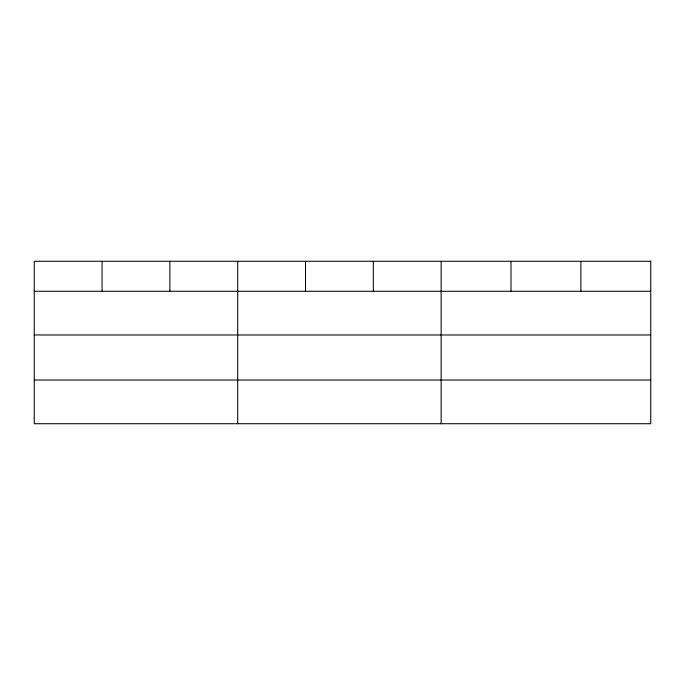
<?xml version="1.0" encoding="UTF-8"?>
<svg xmlns="http://www.w3.org/2000/svg" width="685" height="685" viewBox="0 0 685 685"><rect width="100%" height="100%" fill="white"/><g stroke="black" fill="none" stroke-linecap="round" stroke-linejoin="round"><path stroke-width="1.03" d="M34.25 291.262L650.75 291.262M34.25 334.974L650.75 334.974M34.25 380.012L650.75 380.012M580.88 261.276L580.88 291.262M511.01 261.276L511.01 291.262M441.14 261.276L441.14 423.724M373.325 261.276L373.325 291.262M305.51 261.276L305.51 291.262M237.695 261.276L237.695 423.724M169.88 261.276L169.88 291.262M102.065 261.276L102.065 291.262M650.75 261.276L34.25 261.276L34.25 423.724L650.75 423.724L650.75 261.276"/></g></svg>
